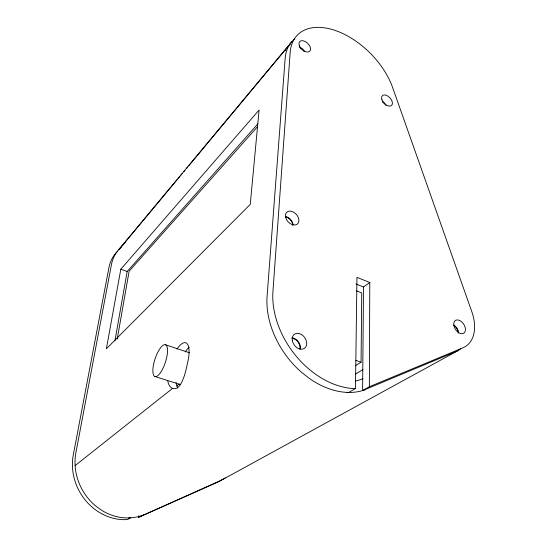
<?xml version="1.0" encoding="UTF-8"?>
<svg xmlns="http://www.w3.org/2000/svg" width="547" height="547" viewBox="0 0 547 547"><rect width="100%" height="100%" fill="white"/><g stroke="black" fill="none" stroke-linecap="round" stroke-linejoin="round"><path stroke-width="0.82" d="M369.786 282.491L363.502 286.99L362.606 390.565L369.348 386.75L369.786 282.491L356.952 277.363L355.468 388.568L348.788 392.404L346.374 392.356M355.256 365.758L361.068 362.217L361.745 292.905L356.309 290.772M221.938 479.589A28.054 23.494 61.6 0 1 218.178 481.948L138.507 517.353L138.747 515.677M117.229 339.044L129.133 271.189L257.678 126.507M114.904 340.931L127.177 271.503L257.869 123.854M120.825 269.213L106.371 348.788L250.252 204.387L259.093 110.029L120.825 269.213L127.177 271.503M286.081 48.847L289.035 45.36M177.262 179.58L122.268 245.637L122.719 245.412M291.797 41.729L118.528 249.883L122.815 244.899M178.356 178.274L179.99 176.305M181.078 174.999L182.172 173.686M183.806 171.724L184.9 170.411M186.534 168.449L187.621 167.136M188.715 165.83L285.78 49.237L285.384 50.064M289.39 44.957L290.313 44.013M124.367 243.114L125.495 241.979M75.13 465.593L172.49 388.438L175.177 388.698A22.892 10.379 -87.8 0 0 180.401 384.616C184.777 377.355 186.219 368.835 188.059 360.678A23.767 8.191 -71.9 0 0 187.012 343.605A23.767 8.191 -71.9 0 0 176.948 349.171M176.517 386.073L179.197 383.96M355.529 374.045L362.866 369.669M285.91 49.866L285.5 50.071M138.507 517.353L221.501 480.129A28.232 23.562 61.5 0 0 225.275 477.757M222.82 479.439L458.058 350.586M362.606 390.565L456.581 351.359A40.389 26.235 55.8 0 0 460.745 348.637M369.348 386.75L463.521 347.557A40.752 26.249 55.7 0 0 471.535 310.901L392.267 86.522A64.416 38.55 45.2 0 0 334.668 30.276A64.416 38.55 45.2 0 0 290.163 52.56L272.939 291.455A77.195 54.953 53.9 0 0 353.041 388.514L355.468 388.568M128.682 517.934L130.555 517.824L127.574 519.541L125.707 519.65A51.76 46.461 60.8 0 1 73.305 454.837L108.921 267.661A45.606 36.464 43.2 0 1 117.598 251.251M154.753 376.445L180.695 384.671M165.481 344.76A16.731 5.436 -71.8 0 1 162.008 370.162A16.731 5.436 -71.8 0 1 153.133 367.003A16.731 5.436 -71.8 0 1 165.481 344.76L189.624 352.801M355.837 360.35L361.068 362.217M355.994 284.023L363.502 286.99M172.49 388.438C169.556 387.153 168.202 383.891 167.792 380.903M384.705 103.93L384.411 103.568A6.236 3.699 47 0 0 382.709 102.002M177.713 388.042L176.004 382.353M143.403 514.98A52.102 46.645 60.6 0 1 101.496 510.194L96.108 506.317A52.102 46.645 60.6 0 1 75.903 452.697L111.431 264.68A45.866 36.54 43.2 0 1 121.837 246.683M291.92 337.766A8.547 6.407 54.4 0 1 300.426 348.596M294.765 38.96A63.896 38.598 45.2 0 0 285.151 58.508L267.093 296.242A76.471 54.85 54 0 0 301.862 372.582L309.588 378.592A76.471 54.85 54 0 0 364.89 389.854M299.346 47.069A6.926 4.185 43.2 0 1 304.405 51.356M382.797 101.728A6.68 3.966 47 0 1 386.011 105.421M285.274 216.386A7.89 5.532 47.7 0 1 293.144 224.701M453.907 325.027A7.576 4.875 56.6 0 1 458.564 332.569M362.955 378.64A65.51 46.974 54 0 1 355.639 380.999M285.356 216.838A7.371 5.162 47.7 0 1 292.761 225.385M453.832 325.403A7.077 4.554 56.6 0 1 456.266 327.769L456.759 328.501A7.077 4.554 56.6 0 1 458.222 333.212M300.05 47.712A6.468 3.904 43.2 0 1 304.098 51.411M292.009 338.285A7.979 5.976 54.4 0 1 299.804 349.225M185.201 351.919A23.678 8.383 -71.9 0 1 189.187 347.283M292.324 340.528A8.636 6.427 54.3 0 0 304.166 348.514A8.636 6.427 54.3 0 0 301.882 334.798A8.636 6.427 54.3 0 0 292.324 340.528M299.496 46.016A6.988 4.178 43.2 0 0 309.575 51.391A6.988 4.178 43.2 0 0 305.294 41.586A6.988 4.178 43.2 0 0 299.496 46.016M381.943 99.752A6.735 3.959 47 0 0 391.235 105.728A6.735 3.959 47 0 0 387.837 96.094A6.735 3.959 47 0 0 381.943 99.752M453.832 325.219A7.644 4.882 56.5 0 0 463.371 333.424A7.644 4.882 56.5 0 0 461.613 321.752A7.644 4.882 56.5 0 0 453.832 325.219M285.732 217.692A7.966 5.538 47.7 0 0 297.13 224.256A7.966 5.538 47.7 0 0 293.636 212.195A7.966 5.538 47.7 0 0 285.732 217.692"/></g></svg>
